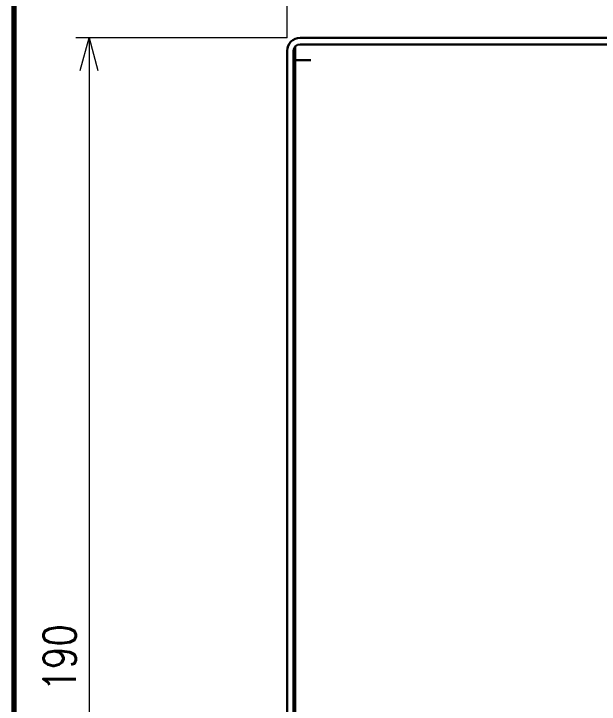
# Model space of a CAD drawing. Header units: millimetres. Extents: x 8 to 774, y 1 to 562.
# Drawn here: x 8 to 97.7, y 299.9 to 405.7 of the extents above; entities that cross this region are included whole.
import ezdxf

# ---------------------------------------------------------------- set-up
doc = ezdxf.new("R2010")
doc.units = ezdxf.units.MM
doc.layers.get('0').update_dxf_attribs({"lineweight": 9})
doc.layers.get('Defpoints').update_dxf_attribs({"lineweight": 9})
for name, color, linetype, lineweight in [('2KD_寸法１', 7, 'Continuous', 15), ('2KD_寸法１ @ 2', 7, 'Continuous', 15), ('AUX', 7, 'Continuous', 40)]:
    doc.layers.add(name, color=color, linetype=linetype, lineweight=lineweight)
doc.styles.get("Standard").update_dxf_attribs({"font": 'simplex.shx', "width": 0.8, "bigfont": 'extfont.shx'})
doc.dimstyles.new('KD-STD', dxfattribs={"dimscale": 0, "dimtxt": 2.5, "dimasz": 2.5, "dimexe": 1, "dimexo": 1, "dimgap": 1, "dimtad": 1, "dimdsep": 46, "dimtxsty": 'Standard', "dimblk": 'OPEN30', "dimcen": 0, "dimadec": 0, "dimazin": 0, "dimtfac": 1, "dimtmove": 0, "dimatfit": 3, "dimldrblk": 'OPEN30', "dimfxl": 1, "dimtfill": 1, "dimtolj": 1, "dimtzin": 0, "dimlwd": 15, "dimlwe": 15, "dimarcsym": 0})

# ---------------------------------------------------------------- blocks, each defined once
blk = doc.blocks.new('_Open30')
at = {"lineweight": -2}
for p, q in [((-1, 0.268), (0, 0)), ((0, 0), (-1, -0.268)), ((0, 0), (-1, 0))]:
    blk.add_line(p, q, dxfattribs=at)
blk = doc.blocks.new('*D29')
at = {"layer": '2KD_寸法１', "color": 0, "lineweight": 15}
for p, q in [((49.89, 402), (49.89, 434.44)), ((169.89, 402), (169.89, 434.44)), ((54.89, 432.44), (164.89, 432.44))]:
    blk.add_line(p, q, dxfattribs=at)
at = {"layer": 'Defpoints', "color": 0}
for p in [(169.89, 432.44), (49.89, 400), (169.89, 400)]:
    blk.add_point(p, dxfattribs=at)
at = {"layer": '2KD_寸法１', "color": 0, "lineweight": 15, "xscale": 5, "yscale": 5, "zscale": 5, "rotation": 180}
blk.add_blockref('_Open30', (49.89, 432.44), dxfattribs=at)
at = {"layer": '2KD_寸法１', "color": 0, "lineweight": 15, "xscale": 5, "yscale": 5, "zscale": 5}
blk.add_blockref('_Open30', (169.89, 432.44), dxfattribs=at)
at = {"layer": '2KD_寸法１', "color": 0, "insert": (109.89, 436.94), "char_height": 5, "attachment_point": 5, "bg_fill": 3, "box_fill_scale": 1.1, "bg_fill_color": 9, "bg_fill_true_color": 13158600, "bg_fill_transparency": 4391254}
blk.add_mtext('\\A1;120', dxfattribs=at)
blk = doc.blocks.new('*D30')
at = {"layer": '2KD_寸法１', "color": 0, "lineweight": 15}
for p, q in [((49.89, 402), (17.53, 402)), ((19.53, 397), (19.53, 217)), ((49.14, 212), (17.53, 212))]:
    blk.add_line(p, q, dxfattribs=at)
at = {"layer": 'Defpoints', "color": 0}
for p in [(51.89, 402), (19.53, 212), (51.14, 212)]:
    blk.add_point(p, dxfattribs=at)
at = {"layer": '2KD_寸法１', "color": 0, "lineweight": 15, "xscale": 5, "yscale": 5, "zscale": 5}
for p, rotation in [((19.53, 402), 90), ((19.53, 212), 270)]:
    blk.add_blockref('_Open30', p, dxfattribs=dict(at, rotation=rotation))
at = {"layer": '2KD_寸法１', "color": 0, "insert": (15.03, 307), "char_height": 5, "attachment_point": 5, "rotation": 90, "bg_fill": 3, "box_fill_scale": 1.1, "bg_fill_color": 9, "bg_fill_true_color": 13158600, "bg_fill_transparency": 4391066}
blk.add_mtext('\\A1;190', dxfattribs=at)
blk = doc.blocks.new('A$C54D20959')
at = {"color": 7, "linetype": 'Continuous', "lineweight": 30}
for p, q in [((-58, 0), (58, 0)), ((-58, -1), (58, -1)), ((-60, -187.5), (-60, -2)), ((-59, -187.5), (-59, -2)), ((-58.75, -1.34), (-58.75, -3.4)), ((-56.35, -3.4), (-58.75, -3.4)), ((-58.75, -3.4), (-58.75, -187.25)), ((-58.75, -29.75), (-59, -29.5)), ((-59, -32.5), (-58.75, -32.25))]:
    blk.add_line(p, q, dxfattribs=at)
for radius in [2, 1]:
    blk.add_arc((-58, -2), radius, 90, 180, dxfattribs=at)

msp = doc.modelspace()

# ---------------------------------------------------------------- linework, layer by layer
at = {"layer": 'AUX', "lineweight": 70}
msp.add_lwpolyline([(8, 8), (774, 8), (774, 562), (8, 562)], close=True, dxfattribs=at)

# ---------------------------------------------------------------- next in the draw order: dimensions: what is measured, and where the dimension line sits
at = {"layer": '2KD_寸法１ @ 2'}
dim = msp.add_linear_dim(base=(169.89, 432.441), p1=(49.89, 399.997), p2=(169.89, 399.997), dimstyle='KD-STD', override={"dimscale": 2, "dimtix": 0, "dimtofl": 1, "dimtmove": 0, "dimatfit": 3}, dxfattribs=at)
dim.commit()
dim.dimension.update_dxf_attribs({"geometry": '*D29', "text_midpoint": (109.89, 436.941)})

# ---------------------------------------------------------------- next in the draw order: dimensions: what is measured, and where the dimension line sits
dim = msp.add_linear_dim(base=(19.528, 211.997), p1=(51.89, 401.997), p2=(51.14, 211.997), angle=90, dimstyle='KD-STD', override={"dimscale": 2, "dimtix": 0, "dimtofl": 1, "dimtmove": 0, "dimatfit": 3}, dxfattribs=at)
dim.commit()
dim.dimension.update_dxf_attribs({"geometry": '*D30', "text_midpoint": (15.028, 306.997)})

# ---------------------------------------------------------------- next in the draw order: block references
msp.add_blockref('A$C54D20959', (109.89, 401.997))

doc.saveas('drawing.dxf')
